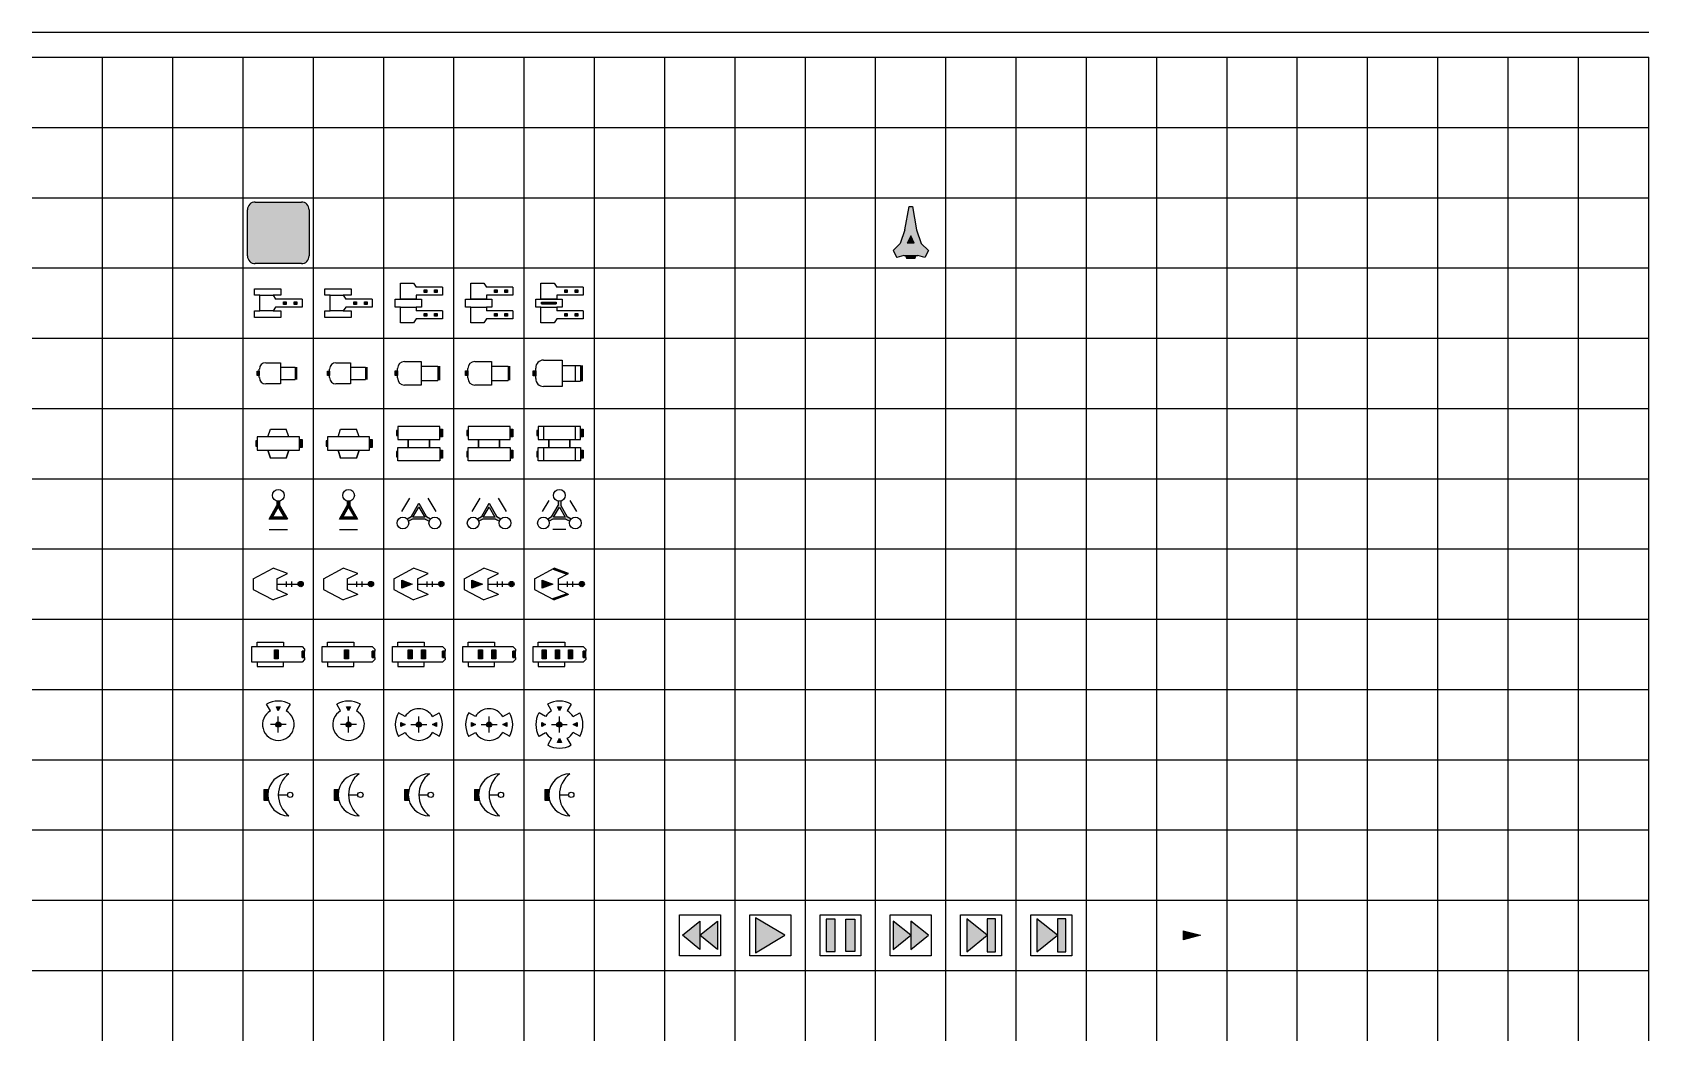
# Model space of a CAD drawing. Header units: inches. Extents: x 0 to 1104, y 0 to 689.
import ezdxf

# ---------------------------------------------------------------- set-up
doc = ezdxf.new("R2010")
doc.units = ezdxf.units.IN
doc.header["$MEASUREMENT"] = 0
for name, color, linetype, true_color in [('BASE', 7, 'Continuous', 0x181818), ('ENGINE', 7, 'Continuous', 0x204080), ('RANK-2', 7, 'Continuous', 0x336633), ('RANK-3', 7, 'Continuous', 0x204080), ('RANK-4', 7, 'Continuous', 0x660066)]:
    doc.layers.add(name, color=color, linetype=linetype, true_color=true_color)
for name, color, linetype in [('CREEP-01', 250, 'Continuous'), ('GRID', 250, 'Continuous'), ('OUTLINE', 8, 'Continuous'), ('PATH', 250, 'Continuous'), ('RANK-1', 7, 'Continuous'), ('TIME', 7, 'Continuous'), ('TOWER', 7, 'Continuous')]:
    doc.layers.add(name, color=color, linetype=linetype)
doc.layers.add('RANK-5', color=7, linetype='Continuous', lineweight=25, true_color=0x801c1c)

msp = doc.modelspace()

# ---------------------------------------------------------------- hatches: boundary and pattern name
at = {"layer": 'BASE'}
h = msp.add_hatch(color=256, dxfattribs=at)
h.dxf.hatch_style = 1
h.paths.add_polyline_path([(189, 567.8, 0.440879), (183.8, 573), (152.2, 573, 0.440879), (147, 567.8), (147, 536.2, 0.440879), (152.2, 531), (183.8, 531, 0.440879), (189, 536.2)])
at = {"layer": 'CREEP-01'}
h = msp.add_hatch(color=256, dxfattribs=at)
h.dxf.hatch_style = 1
h.paths.add_polyline_path([(601.2, 570), (598.8, 570), (596, 554.1), (592.8, 544.8), (588, 540), (590.4, 535.2), (595.2, 536.4), (604.8, 536.4), (609.6, 535.2), (612, 540), (607.2, 544.8), (604, 554.1)])
h.paths.add_polyline_path([(600, 550), (602.4, 545), (597.6, 545)], flags=16)
at = {"layer": 'ENGINE'}
h = msp.add_hatch(color=256, dxfattribs=at)
h.dxf.hatch_style = 1
h.paths.add_polyline_path([(596, 536.4), (597, 534), (603, 534), (604, 536.4)])
at = {"layer": 'PATH', "lineweight": 25}
h = msp.add_hatch(color=256, dxfattribs=at)
h.dxf.hatch_style = 1
h.paths.add_polyline_path([(786, 75), (786, 69), (798, 72)])
at = {"layer": 'RANK-1'}
h = msp.add_hatch(color=256, dxfattribs=at)
h.dxf.hatch_style = 1
h.paths.add_polyline_path([(602.4, 545), (600, 550), (597.6, 545)])
h = msp.add_hatch(color=256, dxfattribs=at)
h.dxf.hatch_style = 1
h.paths.add_polyline_path([(173.4, 504.9), (171.6, 504.9), (171.6, 503.1), (173.4, 503.1)])
h = msp.add_hatch(color=256, dxfattribs=at)
h.dxf.hatch_style = 1
h.paths.add_polyline_path([(178.8, 503.1), (180.6, 503.1), (180.6, 504.9), (178.8, 504.9)])
h = msp.add_hatch(color=256, dxfattribs=at)
h.dxf.hatch_style = 1
h.paths.add_polyline_path([(155, 457.4), (153.6, 457.4), (153.6, 454.6), (155, 454.6)])
h = msp.add_hatch(color=256, dxfattribs=at)
h.dxf.hatch_style = 1
h.paths.add_polyline_path([(179.5, 451.7), (181, 451.7), (181, 460.3), (179.5, 460.3)])
h = msp.add_hatch(color=256, dxfattribs=at)
h.dxf.hatch_style = 1
h.paths.add_polyline_path([(153.6, 409.8), (152.7, 409.8), (152.7, 406.2), (153.6, 406.2)])
h = msp.add_hatch(color=256, dxfattribs=at)
h.dxf.hatch_style = 1
h.paths.add_polyline_path([(182.4, 405.3), (184.2, 405.3), (184.2, 410.7), (182.4, 410.7)])
at = {"layer": 'RANK-1', "lineweight": 25}
h = msp.add_hatch(color=256, dxfattribs=at)
h.dxf.hatch_style = 1
h.paths.add_polyline_path([(161.8, 356.4), (174.2, 356.4), (168.9, 365.6), (168.9, 368.7, -0.113237), (167.1, 368.7), (167.1, 365.6)])
h.paths.add_polyline_path([(168, 364.6), (172, 357.7), (164, 357.7)], flags=16)
at = {"layer": 'RANK-1'}
h = msp.add_hatch(color=256, dxfattribs=at)
h.dxf.hatch_style = 1
h.paths.add_polyline_path([(185.1, 312, 1), (181.5, 312, 1)])
at = {"layer": 'RANK-1', "lineweight": 25}
h = msp.add_hatch(color=256, dxfattribs=at)
h.dxf.hatch_style = 1
h.paths.add_polyline_path([(168, 267.1), (165.3, 267.1), (165.3, 260.9), (168, 260.9)])
h = msp.add_hatch(color=256, dxfattribs=at)
h.dxf.hatch_style = 1
h.paths.add_polyline_path([(186, 266.2), (184.2, 266.2), (184.2, 261.8), (186, 261.8)])
at = {"layer": 'RANK-1'}
h = msp.add_hatch(color=256, dxfattribs=at)
h.dxf.hatch_style = 1
h.paths.add_polyline_path([(168, 225.4), (169.3, 228.2), (166.7, 228.2)])
at = {"layer": 'RANK-1', "lineweight": 25}
h = msp.add_hatch(color=256, dxfattribs=at)
h.dxf.hatch_style = 1
h.paths.add_polyline_path([(169.8, 216, 1), (166.2, 216, 1)])
at = {"layer": 'RANK-2'}
h = msp.add_hatch(color=256, dxfattribs=at)
h.dxf.hatch_style = 1
h.paths.add_polyline_path([(221.4, 504.9), (219.6, 504.9), (219.6, 503.1), (221.4, 503.1)])
h = msp.add_hatch(color=256, dxfattribs=at)
h.dxf.hatch_style = 1
h.paths.add_polyline_path([(226.8, 503.1), (228.6, 503.1), (228.6, 504.9), (226.8, 504.9)])
h = msp.add_hatch(color=256, dxfattribs=at)
h.dxf.hatch_style = 1
h.paths.add_polyline_path([(203, 457.4), (201.6, 457.4), (201.6, 454.6), (203, 454.6)])
h = msp.add_hatch(color=256, dxfattribs=at)
h.dxf.hatch_style = 1
h.paths.add_polyline_path([(227.5, 451.7), (229, 451.7), (229, 460.3), (227.5, 460.3)])
h = msp.add_hatch(color=256, dxfattribs=at)
h.dxf.hatch_style = 1
h.paths.add_polyline_path([(201.6, 409.8), (200.7, 409.8), (200.7, 406.2), (201.6, 406.2)])
h = msp.add_hatch(color=256, dxfattribs=at)
h.dxf.hatch_style = 1
h.paths.add_polyline_path([(230.4, 405.3), (232.2, 405.3), (232.2, 410.7), (230.4, 410.7)])
at = {"layer": 'RANK-2', "lineweight": 25}
h = msp.add_hatch(color=256, dxfattribs=at)
h.dxf.hatch_style = 1
h.paths.add_polyline_path([(216.9, 365.6), (216.9, 368.7, -0.113237), (215.1, 368.7), (215.1, 365.6), (209.8, 356.4), (222.2, 356.4)])
h.paths.add_polyline_path([(216, 364.6), (220, 357.7), (212, 357.7)], flags=16)
at = {"layer": 'RANK-2'}
h = msp.add_hatch(color=256, dxfattribs=at)
h.dxf.hatch_style = 1
h.paths.add_polyline_path([(233.1, 312, 1), (229.5, 312, 1)])
at = {"layer": 'RANK-2', "lineweight": 25}
h = msp.add_hatch(color=256, dxfattribs=at)
h.dxf.hatch_style = 1
h.paths.add_polyline_path([(216, 267.1), (213.3, 267.1), (213.3, 260.9), (216, 260.9)])
h = msp.add_hatch(color=256, dxfattribs=at)
h.dxf.hatch_style = 1
h.paths.add_polyline_path([(234, 266.2), (232.2, 266.2), (232.2, 261.8), (234, 261.8)])
at = {"layer": 'RANK-2'}
h = msp.add_hatch(color=256, dxfattribs=at)
h.dxf.hatch_style = 1
h.paths.add_polyline_path([(216, 225.4), (217.3, 228.2), (214.7, 228.2)])
at = {"layer": 'RANK-2', "lineweight": 25}
h = msp.add_hatch(color=256, dxfattribs=at)
h.dxf.hatch_style = 1
h.paths.add_polyline_path([(217.8, 216, 1), (214.2, 216, 1)])
h = msp.add_hatch(color=256, dxfattribs=at)
h.dxf.hatch_style = 1
h.paths.add_polyline_path([(209.3, 171.6), (206.1, 171.6), (206.1, 164.4), (209.3, 164.4, -0.127017)])
at = {"layer": 'RANK-3'}
h = msp.add_hatch(color=256, dxfattribs=at)
h.dxf.hatch_style = 1
h.paths.add_polyline_path([(269.4, 513), (267.6, 513), (267.6, 511.2), (269.4, 511.2)])
h = msp.add_hatch(color=256, dxfattribs=at)
h.dxf.hatch_style = 1
h.paths.add_polyline_path([(274.8, 511.2), (276.6, 511.2), (276.6, 513), (274.8, 513)])
h = msp.add_hatch(color=256, dxfattribs=at)
h.dxf.hatch_style = 1
h.paths.add_polyline_path([(269.4, 496.8), (267.6, 496.8), (267.6, 495), (269.4, 495)])
h = msp.add_hatch(color=256, dxfattribs=at)
h.dxf.hatch_style = 1
h.paths.add_polyline_path([(274.8, 495), (276.6, 495), (276.6, 496.8), (274.8, 496.8)])
h = msp.add_hatch(color=256, dxfattribs=at)
h.dxf.hatch_style = 1
h.paths.add_polyline_path([(249.4, 457.6), (247.8, 457.6), (247.8, 454.4), (249.4, 454.4)])
h = msp.add_hatch(color=256, dxfattribs=at)
h.dxf.hatch_style = 1
h.paths.add_polyline_path([(277, 451.1), (278.6, 451.1), (278.6, 460.9), (277, 460.9)])
h = msp.add_hatch(color=256, dxfattribs=at)
h.dxf.hatch_style = 1
h.paths.add_polyline_path([(249.6, 417), (248.7, 417), (248.7, 413.4), (249.6, 413.4)])
h = msp.add_hatch(color=256, dxfattribs=at)
h.dxf.hatch_style = 1
h.paths.add_polyline_path([(278.4, 412.5), (280.2, 412.5), (280.2, 417.9), (278.4, 417.9)])
h = msp.add_hatch(color=256, dxfattribs=at)
h.dxf.hatch_style = 1
h.paths.add_polyline_path([(249.6, 402.6), (248.7, 402.6), (248.7, 399), (249.6, 399)])
h = msp.add_hatch(color=256, dxfattribs=at)
h.dxf.hatch_style = 1
h.paths.add_polyline_path([(280.2, 403.5), (278.4, 403.5), (278.4, 398.1), (280.2, 398.1)])
at = {"layer": 'RANK-3', "lineweight": 25}
h = msp.add_hatch(color=256, dxfattribs=at)
h.dxf.hatch_style = 1
h.paths.add_polyline_path([(264, 367.2), (258.7, 358), (256, 356.4, -0.113237), (256.9, 354.9), (259.6, 356.4), (268.4, 356.4), (271.1, 354.9, -0.113237), (272, 356.4), (269.3, 358)])
h.paths.add_polyline_path([(264, 364.6), (268, 357.7), (260, 357.7)], flags=16)
h = msp.add_hatch(color=256, dxfattribs=at)
h.dxf.hatch_style = 1
h.paths.add_polyline_path([(259.5, 312), (252.3, 314.7), (252.3, 309.3)])
at = {"layer": 'RANK-3'}
h = msp.add_hatch(color=256, dxfattribs=at)
h.dxf.hatch_style = 1
h.paths.add_polyline_path([(281.1, 312, 1), (277.5, 312, 1)])
at = {"layer": 'RANK-3', "lineweight": 25}
h = msp.add_hatch(color=256, dxfattribs=at)
h.dxf.hatch_style = 1
h.paths.add_polyline_path([(259.5, 267.1), (256.8, 267.1), (256.8, 260.9), (259.5, 260.9)])
h = msp.add_hatch(color=256, dxfattribs=at)
h.dxf.hatch_style = 1
h.paths.add_polyline_path([(265.8, 260.9), (268.5, 260.9), (268.5, 267.1), (265.8, 267.1)])
h = msp.add_hatch(color=256, dxfattribs=at)
h.dxf.hatch_style = 1
h.paths.add_polyline_path([(282, 266.2), (280.2, 266.2), (280.2, 261.8), (282, 261.8)])
at = {"layer": 'RANK-3'}
h = msp.add_hatch(color=256, dxfattribs=at)
h.dxf.hatch_style = 1
h.paths.add_polyline_path([(254.6, 216), (251.8, 217.3), (251.8, 214.7)])
at = {"layer": 'RANK-3', "lineweight": 25}
h = msp.add_hatch(color=256, dxfattribs=at)
h.dxf.hatch_style = 1
h.paths.add_polyline_path([(265.8, 216, 1), (262.2, 216, 1)])
at = {"layer": 'RANK-3'}
h = msp.add_hatch(color=256, dxfattribs=at)
h.dxf.hatch_style = 1
h.paths.add_polyline_path([(273.4, 216), (276.1, 214.7), (276.1, 217.3)])
at = {"layer": 'RANK-3', "lineweight": 25}
h = msp.add_hatch(color=256, dxfattribs=at)
h.dxf.hatch_style = 1
h.paths.add_polyline_path([(257.3, 171.6), (254.1, 171.6), (254.1, 164.4), (257.3, 164.4, -0.127017)])
at = {"layer": 'RANK-4'}
h = msp.add_hatch(color=256, dxfattribs=at)
h.dxf.hatch_style = 1
h.paths.add_polyline_path([(317.4, 513), (315.6, 513), (315.6, 511.2), (317.4, 511.2)])
h = msp.add_hatch(color=256, dxfattribs=at)
h.dxf.hatch_style = 1
h.paths.add_polyline_path([(322.8, 511.2), (324.6, 511.2), (324.6, 513), (322.8, 513)])
h = msp.add_hatch(color=256, dxfattribs=at)
h.dxf.hatch_style = 1
h.paths.add_polyline_path([(317.4, 496.8), (315.6, 496.8), (315.6, 495), (317.4, 495)])
h = msp.add_hatch(color=256, dxfattribs=at)
h.dxf.hatch_style = 1
h.paths.add_polyline_path([(322.8, 495), (324.6, 495), (324.6, 496.8), (322.8, 496.8)])
h = msp.add_hatch(color=256, dxfattribs=at)
h.dxf.hatch_style = 1
h.paths.add_polyline_path([(297.4, 457.6), (295.8, 457.6), (295.8, 454.4), (297.4, 454.4)])
h = msp.add_hatch(color=256, dxfattribs=at)
h.dxf.hatch_style = 1
h.paths.add_polyline_path([(325, 451.1), (326.6, 451.1), (326.6, 460.9), (325, 460.9)])
h = msp.add_hatch(color=256, dxfattribs=at)
h.dxf.hatch_style = 1
h.paths.add_polyline_path([(297.6, 417), (296.7, 417), (296.7, 413.4), (297.6, 413.4)])
h = msp.add_hatch(color=256, dxfattribs=at)
h.dxf.hatch_style = 1
h.paths.add_polyline_path([(326.4, 412.5), (328.2, 412.5), (328.2, 417.9), (326.4, 417.9)])
h = msp.add_hatch(color=256, dxfattribs=at)
h.dxf.hatch_style = 1
h.paths.add_polyline_path([(297.6, 402.6), (296.7, 402.6), (296.7, 399), (297.6, 399)])
h = msp.add_hatch(color=256, dxfattribs=at)
h.dxf.hatch_style = 1
h.paths.add_polyline_path([(328.2, 403.5), (326.4, 403.5), (326.4, 398.1), (328.2, 398.1)])
at = {"layer": 'RANK-4', "lineweight": 25}
h = msp.add_hatch(color=256, dxfattribs=at)
h.dxf.hatch_style = 1
h.paths.add_polyline_path([(306.7, 358), (304, 356.4, -0.113237), (304.9, 354.9), (307.6, 356.4), (316.4, 356.4), (319.1, 354.9, -0.113237), (320, 356.4), (317.3, 358), (312, 367.2)])
h.paths.add_polyline_path([(312, 364.6), (316, 357.7), (308, 357.7)], flags=16)
h = msp.add_hatch(color=256, dxfattribs=at)
h.dxf.hatch_style = 1
h.paths.add_polyline_path([(300.3, 309.3), (307.5, 312), (300.3, 314.7)])
at = {"layer": 'RANK-4'}
h = msp.add_hatch(color=256, dxfattribs=at)
h.dxf.hatch_style = 1
h.paths.add_polyline_path([(329.1, 312, 1), (325.5, 312, 1)])
at = {"layer": 'RANK-4', "lineweight": 25}
h = msp.add_hatch(color=256, dxfattribs=at)
h.dxf.hatch_style = 1
h.paths.add_polyline_path([(307.5, 267.1), (304.8, 267.1), (304.8, 260.9), (307.5, 260.9)])
h = msp.add_hatch(color=256, dxfattribs=at)
h.dxf.hatch_style = 1
h.paths.add_polyline_path([(313.8, 260.9), (316.5, 260.9), (316.5, 267.1), (313.8, 267.1)])
h = msp.add_hatch(color=256, dxfattribs=at)
h.dxf.hatch_style = 1
h.paths.add_polyline_path([(330, 266.2), (328.2, 266.2), (328.2, 261.8), (330, 261.8)])
at = {"layer": 'RANK-4'}
h = msp.add_hatch(color=256, dxfattribs=at)
h.dxf.hatch_style = 1
h.paths.add_polyline_path([(302.6, 216), (299.9, 217.3), (299.9, 214.7)])
at = {"layer": 'RANK-4', "lineweight": 25}
h = msp.add_hatch(color=256, dxfattribs=at)
h.dxf.hatch_style = 1
h.paths.add_polyline_path([(313.8, 216, 1), (310.2, 216, 1)])
at = {"layer": 'RANK-4'}
h = msp.add_hatch(color=256, dxfattribs=at)
h.dxf.hatch_style = 1
h.paths.add_polyline_path([(321.4, 216), (324.1, 214.7), (324.1, 217.3)])
at = {"layer": 'RANK-4', "lineweight": 25}
h = msp.add_hatch(color=256, dxfattribs=at)
h.dxf.hatch_style = 1
h.paths.add_polyline_path([(305.3, 171.6), (302.1, 171.6), (302.1, 164.4), (305.3, 164.4, -0.127017)])
at = {"layer": 'RANK-5'}
h = msp.add_hatch(color=256, dxfattribs=at)
h.dxf.hatch_style = 1
h.paths.add_polyline_path([(365.4, 513), (363.6, 513), (363.6, 511.2), (365.4, 511.2)])
h = msp.add_hatch(color=256, dxfattribs=at)
h.dxf.hatch_style = 1
h.paths.add_polyline_path([(370.8, 511.2), (372.6, 511.2), (372.6, 513), (370.8, 513)])
at = {"layer": 'RANK-5', "lineweight": 25}
h = msp.add_hatch(color=256, dxfattribs=at)
h.dxf.hatch_style = 1
h.paths.add_polyline_path([(347.8, 504.6), (347.8, 503.4), (357.8, 503.4), (357.8, 504.6)])
at = {"layer": 'RANK-5'}
h = msp.add_hatch(color=256, dxfattribs=at)
h.dxf.hatch_style = 1
h.paths.add_polyline_path([(365.4, 496.8), (363.6, 496.8), (363.6, 495), (365.4, 495)])
h = msp.add_hatch(color=256, dxfattribs=at)
h.dxf.hatch_style = 1
h.paths.add_polyline_path([(370.8, 495), (372.6, 495), (372.6, 496.8), (370.8, 496.8)])
h = msp.add_hatch(color=256, dxfattribs=at)
h.dxf.hatch_style = 1
h.paths.add_polyline_path([(343.8, 457.8), (342, 457.8), (342, 454.2), (343.8, 454.2)])
h = msp.add_hatch(color=256, dxfattribs=at)
h.dxf.hatch_style = 1
h.paths.add_polyline_path([(374.4, 450.6), (376.2, 450.6), (376.2, 461.4), (374.4, 461.4)])
h = msp.add_hatch(color=256, dxfattribs=at)
h.dxf.hatch_style = 1
h.paths.add_polyline_path([(345.6, 417), (344.7, 417), (344.7, 413.4), (345.6, 413.4)])
h = msp.add_hatch(color=256, dxfattribs=at)
h.dxf.hatch_style = 1
h.paths.add_polyline_path([(374.4, 412.5), (376.2, 412.5), (376.2, 417.9), (374.4, 417.9)])
h = msp.add_hatch(color=256, dxfattribs=at)
h.dxf.hatch_style = 1
h.paths.add_polyline_path([(345.6, 402.6), (344.7, 402.6), (344.7, 399), (345.6, 399)])
h = msp.add_hatch(color=256, dxfattribs=at)
h.dxf.hatch_style = 1
h.paths.add_polyline_path([(376.2, 403.5), (374.4, 403.5), (374.4, 398.1), (376.2, 398.1)])
at = {"layer": 'RANK-5', "lineweight": 25}
h = msp.add_hatch(color=256, dxfattribs=at)
h.dxf.hatch_style = 1
h.paths.add_polyline_path([(360.9, 365.6), (360.9, 368.7, -0.113237), (359.1, 368.7), (359.1, 365.6), (354.7, 358), (352, 356.4, -0.113237), (352.9, 354.9), (355.6, 356.4), (364.4, 356.4), (367.1, 354.9, -0.113237), (368, 356.4), (365.3, 358)])
h.paths.add_polyline_path([(360, 364.6), (364, 357.7), (356, 357.7)], flags=16)
h = msp.add_hatch(color=256, dxfattribs=at)
h.dxf.hatch_style = 1
h.paths.add_polyline_path([(356.4, 322.8), (355.3, 322.2), (365.2, 318.6), (366.3, 319.2)])
h = msp.add_hatch(color=256, dxfattribs=at)
h.dxf.hatch_style = 1
h.paths.add_polyline_path([(355.5, 312), (348.3, 314.7), (348.3, 309.3)])
at = {"layer": 'RANK-5'}
h = msp.add_hatch(color=256, dxfattribs=at)
h.dxf.hatch_style = 1
h.paths.add_polyline_path([(377.1, 312, 1), (373.5, 312, 1)])
at = {"layer": 'RANK-5', "lineweight": 25}
h = msp.add_hatch(color=256, dxfattribs=at)
h.dxf.hatch_style = 1
h.paths.add_polyline_path([(366.3, 304.8), (365.2, 305.4), (355.3, 301.8), (356.4, 301.2)])
h = msp.add_hatch(color=256, dxfattribs=at)
h.dxf.hatch_style = 1
h.paths.add_polyline_path([(351, 267.1), (348.3, 267.1), (348.3, 260.9), (351, 260.9)])
h = msp.add_hatch(color=256, dxfattribs=at)
h.dxf.hatch_style = 1
h.paths.add_polyline_path([(360, 267.1), (357.3, 267.1), (357.3, 260.9), (360, 260.9)])
h = msp.add_hatch(color=256, dxfattribs=at)
h.dxf.hatch_style = 1
h.paths.add_polyline_path([(366.3, 260.9), (369, 260.9), (369, 267.1), (366.3, 267.1)])
h = msp.add_hatch(color=256, dxfattribs=at)
h.dxf.hatch_style = 1
h.paths.add_polyline_path([(378, 266.2), (376.2, 266.2), (376.2, 261.8), (378, 261.8)])
at = {"layer": 'RANK-5'}
h = msp.add_hatch(color=256, dxfattribs=at)
h.dxf.hatch_style = 1
h.paths.add_polyline_path([(360, 225.4), (361.4, 228.2), (358.6, 228.2)])
h = msp.add_hatch(color=256, dxfattribs=at)
h.dxf.hatch_style = 1
h.paths.add_polyline_path([(350.6, 216), (347.9, 217.3), (347.9, 214.7)])
at = {"layer": 'RANK-5', "lineweight": 25}
h = msp.add_hatch(color=256, dxfattribs=at)
h.dxf.hatch_style = 1
h.paths.add_polyline_path([(361.8, 216, 1), (358.2, 216, 1)])
at = {"layer": 'RANK-5'}
h = msp.add_hatch(color=256, dxfattribs=at)
h.dxf.hatch_style = 1
h.paths.add_polyline_path([(369.4, 216), (372.1, 214.7), (372.1, 217.3)])
h = msp.add_hatch(color=256, dxfattribs=at)
h.dxf.hatch_style = 1
h.paths.add_polyline_path([(360, 206.6), (358.6, 203.8), (361.4, 203.8)])
at = {"layer": 'RANK-5', "lineweight": 25}
h = msp.add_hatch(color=256, dxfattribs=at)
h.dxf.hatch_style = 1
h.paths.add_polyline_path([(353.3, 171.6), (350.1, 171.6), (350.1, 164.4), (353.3, 164.4, -0.127017)])
at = {"layer": 'TIME'}
h = msp.add_hatch(color=256, dxfattribs=at)
h.dxf.hatch_style = 1
h.paths.add_polyline_path([(456, 81.6), (444, 72), (456, 62.4)])
h = msp.add_hatch(color=256, dxfattribs=at)
h.dxf.hatch_style = 1
h.paths.add_polyline_path([(468, 81.6), (456, 72), (468, 62.4)])
h = msp.add_hatch(color=256, dxfattribs=at)
h.dxf.hatch_style = 1
h.paths.add_polyline_path([(494, 84), (494, 60), (514, 72)])
h = msp.add_hatch(color=256, dxfattribs=at)
h.dxf.hatch_style = 1
h.paths.add_polyline_path([(548.3, 83), (542.1, 83), (542.1, 61), (548.3, 61)])
h = msp.add_hatch(color=256, dxfattribs=at)
h.dxf.hatch_style = 1
h.paths.add_polyline_path([(561.9, 83), (555.7, 83), (555.7, 61), (561.9, 61)])
h = msp.add_hatch(color=256, dxfattribs=at)
h.dxf.hatch_style = 1
h.paths.add_polyline_path([(588, 62.4), (600, 72), (588, 81.6)])
h = msp.add_hatch(color=256, dxfattribs=at)
h.dxf.hatch_style = 1
h.paths.add_polyline_path([(612, 72), (600, 81.6), (600, 62.4)])
h = msp.add_hatch(color=256, dxfattribs=at)
h.dxf.hatch_style = 1
h.paths.add_polyline_path([(638.2, 83.2), (638.2, 60.8), (652.2, 72)])
h = msp.add_hatch(color=256, dxfattribs=at)
h.dxf.hatch_style = 1
h.paths.add_polyline_path([(657.8, 83.2), (652.2, 83.2), (652.2, 60.8), (657.8, 60.8)])
at = {"layer": 'TOWER', "lineweight": 25}
h = msp.add_hatch(color=256, dxfattribs=at)
h.dxf.hatch_style = 1
h.paths.add_polyline_path([(161.3, 171.6), (158.1, 171.6), (158.1, 164.4), (161.3, 164.4, -0.127017)])
at = {"layer": 'TOWER'}
h = msp.add_hatch(color=256, dxfattribs=at)
h.dxf.hatch_style = 1
h.paths.add_polyline_path([(686.2, 83.2), (686.2, 60.8), (700.2, 72)])
h = msp.add_hatch(color=256, dxfattribs=at)
h.dxf.hatch_style = 1
h.paths.add_polyline_path([(705.8, 83.2), (700.2, 83.2), (700.2, 60.8), (705.8, 60.8)])

# ---------------------------------------------------------------- linework, layer by layer
at = {"layer": 'BASE'}
for points in [[(147, 536.2), (147, 567.8)], [(152.2, 573), (183.8, 573)], [(189, 567.8), (189, 536.2)], [(183.8, 531), (152.2, 531)]]:
    msp.add_lwpolyline(points, dxfattribs=at)
for centre, start, end in [((152, 568), 87.4166, 182.5834), ((184, 568), 357.4166, 92.5834), ((152, 536), 177.4166, 272.5834), ((184, 536), 267.4166, 2.5834)]:
    msp.add_arc(centre, 5, start, end, dxfattribs=at)
at = {"layer": 'GRID'}
for points in [[(0, 689), (1104, 689)], [(0, 672), (1104, 672)], [(48, 0), (48, 672)], [(96, 0), (96, 672)], [(144, 0), (144, 672)], [(192, 0), (192, 672)], [(240, 0), (240, 672)], [(288, 0), (288, 672)], [(336, 0), (336, 672)], [(384, 0), (384, 672)], [(432, 0), (432, 672)], [(480, 0), (480, 672)], [(528, 0), (528, 672)], [(576, 0), (576, 672)], [(624, 0), (624, 672)], [(672, 0), (672, 672)], [(720, 0), (720, 672)], [(768, 0), (768, 672)], [(816, 0), (816, 672)], [(864, 0), (864, 672)], [(912, 0), (912, 672)], [(960, 0), (960, 672)], [(1008, 0), (1008, 672)], [(1056, 0), (1056, 672)], [(1104, 0), (1104, 672)], [(0, 624), (1104, 624)], [(0, 576), (1104, 576)], [(0, 528), (1104, 528)], [(0, 480), (1104, 480)], [(0, 432), (1104, 432)], [(0, 384), (1104, 384)], [(0, 336), (1104, 336)], [(0, 288), (1104, 288)], [(0, 240), (1104, 240)], [(0, 192), (1104, 192)], [(0, 144), (1104, 144)], [(0, 96), (1104, 96)], [(0, 48), (1104, 48)]]:
    msp.add_lwpolyline(points, dxfattribs=at)
for points in [[(442, 86), (470, 86), (470, 58), (442, 58)], [(490, 86), (518, 86), (518, 58), (490, 58)], [(538, 86), (566, 86), (566, 58), (538, 58)], [(586, 86), (614, 86), (614, 58), (586, 58)], [(634, 86), (662, 86), (662, 58), (634, 58)], [(682, 86), (710, 86), (710, 58), (682, 58)]]:
    msp.add_lwpolyline(points, close=True, dxfattribs=at)
at = {"layer": 'OUTLINE'}
for points in [[(596, 554.1), (598.8, 570)], [(598.8, 570), (601.2, 570), (604, 554.1)], [(596, 554.1), (592.8, 544.8), (588, 540), (590.4, 535.2)], [(604, 554.1), (607.2, 544.8), (612, 540), (609.6, 535.2)], [(595.2, 536.4), (590.4, 535.2)], [(595.2, 536.4), (604.8, 536.4)], [(609.6, 535.2), (604.8, 536.4)], [(155, 453.1), (155, 458.9)], [(159.4, 463.2), (169.4, 463.2)], [(169.4, 463.2), (169.4, 448.8)], [(169.4, 460.3), (179.5, 460.3)], [(169.4, 448.8), (159.4, 448.8)], [(169.4, 451.7), (179.5, 451.7)], [(153.6, 409.8), (152.7, 409.8), (152.7, 406.2), (153.6, 406.2)], [(182.4, 412.5), (153.6, 412.5)], [(153.6, 412.5), (153.6, 403.5), (182.4, 403.5), (182.4, 412.5)], [(150.9, 315.6), (164.4, 322.8)], [(174.3, 319.2), (164.4, 322.8)], [(150.9, 315.6), (150.9, 308.4)], [(167.1, 315.6), (174.3, 319.2)], [(167.1, 315.6), (167.1, 308.4)], [(174.3, 319.2), (174.3, 319.2)], [(150.9, 308.4), (164.4, 301.2)], [(174.3, 304.8), (164.4, 301.2)], [(174.3, 304.8), (167.1, 308.4)], [(150, 269.4), (184.2, 269.4)], [(150, 258.6), (150, 269.4)], [(153.6, 269.4), (153.6, 272.4), (171.6, 272.4), (171.6, 269.4)], [(184.2, 269.4), (186, 267.6)], [(186, 267.6), (186, 266.2)], [(184.2, 258.6), (150, 258.6)], [(153.6, 258.6), (153.6, 255.6), (171.6, 255.6), (171.6, 258.6)], [(186, 260.4), (184.2, 258.6)], [(186, 261.8), (186, 260.4)], [(158.1, 171.6), (161.3, 171.6)], [(158.1, 171.6), (158.1, 164.4)], [(168, 168), (174.3, 168)], [(158.1, 164.4), (161.3, 164.4)]]:
    msp.add_lwpolyline(points, dxfattribs=at)
at = {"layer": 'OUTLINE', "lineweight": 25}
for points in [[(155.4, 509.4), (151.8, 509.4), (151.8, 513.8), (169.8, 513.8), (169.8, 509.4), (164.4, 509.4)], [(155.4, 509.4), (164.4, 509.4), (166.2, 506.7)], [(166.2, 501.3), (164.4, 498.6), (155.4, 498.6), (155.4, 509.4)], [(164.4, 498.6), (169.8, 498.6), (169.8, 494.2), (151.8, 494.2), (151.8, 498.6), (155.4, 498.6)], [(184.2, 506.7), (166.2, 506.7)], [(184.2, 501.3), (166.2, 501.3)], [(184.2, 506.7), (184.2, 501.3)], [(160.8, 412.5), (162.6, 417.9)], [(162.6, 417.9), (173.4, 417.9)], [(175.2, 412.5), (173.4, 417.9)], [(162.6, 398.1), (160.8, 403.5)], [(173.4, 398.1), (162.6, 398.1)], [(173.4, 398.1), (175.2, 403.5)], [(162.6, 225.4), (160, 229.9)], [(176, 229.9), (173.4, 225.4)]]:
    msp.add_lwpolyline(points, dxfattribs=at)
at = {"layer": 'OUTLINE'}
for centre, radius in [((168, 372.6), 4.02), ((176.1, 168), 1.8)]:
    msp.add_circle(centre, radius, dxfattribs=at)
for centre, start, end in [((159.4, 458.9), 90, 180), ((159.4, 453.1), 180, 270)]:
    msp.add_arc(centre, 4.32, start, end, dxfattribs=at)
at = {"layer": 'OUTLINE', "lineweight": 25}
for centre, radius, start, end in [((168, 216), 16.1, 60, 120), ((168, 216), 10.8, 120, 60), ((175.2, 168), 14.4, 90, 270), ((186, 168), 18, 126.8699, 233.1301)]:
    msp.add_arc(centre, radius, start, end, dxfattribs=at)
at = {"layer": 'PATH'}
msp.add_lwpolyline([(786, 75), (798, 72), (786, 69)], dxfattribs=at)
at = {"layer": 'PATH', "lineweight": 25}
msp.add_lwpolyline([(786, 75), (786, 69)], dxfattribs=at)
at = {"layer": 'RANK-1'}
for points in [[(602.4, 545), (600, 550), (597.6, 545)], [(602.4, 545), (597.6, 545)], [(179.5, 460.3), (179.5, 451.7)], [(182.4, 410.7), (184.2, 410.7)], [(184.2, 410.7), (184.2, 405.3)], [(184.2, 405.3), (182.4, 405.3)], [(168.9, 365.6), (174.2, 356.4), (161.8, 356.4), (167.1, 365.6)], [(167.1, 368.7), (167.1, 365.6)], [(168.9, 368.7), (168.9, 365.6)], [(167.1, 312), (181.5, 312)], [(173.4, 313.8), (173.4, 310.2)], [(177, 313.8), (177, 310.2)], [(186, 261.8), (184.2, 261.8), (184.2, 266.2), (186, 266.2)], [(166.7, 228.2), (169.3, 228.2), (168, 225.4), (166.7, 228.2)]]:
    msp.add_lwpolyline(points, dxfattribs=at)
for points in [[(171.6, 504.9), (173.4, 504.9), (173.4, 503.1), (171.6, 503.1)], [(178.8, 504.9), (180.6, 504.9), (180.6, 503.1), (178.8, 503.1)], [(153.6, 457.4), (155, 457.4), (155, 454.6), (153.6, 454.6)], [(165.3, 267.1), (168, 267.1), (168, 260.9), (165.3, 260.9)], [(186, 266.2), (184.2, 266.2), (184.2, 261.8), (186, 261.8)]]:
    msp.add_lwpolyline(points, close=True, dxfattribs=at)
at = {"layer": 'RANK-1', "lineweight": 25}
for points in [[(161.8, 349.2), (174.2, 349.2)], [(168, 217.8), (168, 221.4)], [(166.2, 216), (162.6, 216)], [(168, 210.6), (168, 214.2)], [(173.4, 216), (169.8, 216)]]:
    msp.add_lwpolyline(points, dxfattribs=at)
at = {"layer": 'RANK-1'}
msp.add_circle((183.3, 312), 1.8, dxfattribs=at)
at = {"layer": 'RANK-1', "lineweight": 25}
msp.add_circle((168, 216), 1.8, dxfattribs=at)
at = {"layer": 'RANK-2', "lineweight": 25}
for points in [[(203.4, 509.4), (199.8, 509.4), (199.8, 513.8), (217.8, 513.8), (217.8, 509.4), (212.4, 509.4)], [(203.4, 509.4), (212.4, 509.4), (214.2, 506.7)], [(214.2, 501.3), (212.4, 498.6), (203.4, 498.6), (203.4, 509.4)], [(212.4, 498.6), (217.8, 498.6), (217.8, 494.2), (199.8, 494.2), (199.8, 498.6), (203.4, 498.6)], [(232.2, 506.7), (214.2, 506.7)], [(232.2, 501.3), (214.2, 501.3)], [(232.2, 506.7), (232.2, 501.3)], [(208.8, 412.5), (210.6, 417.9)], [(210.6, 417.9), (221.4, 417.9)], [(223.2, 412.5), (221.4, 417.9)], [(210.6, 398.1), (208.8, 403.5)], [(221.4, 398.1), (210.6, 398.1)], [(221.4, 398.1), (223.2, 403.5)], [(209.8, 349.2), (222.2, 349.2)], [(210.6, 225.4), (208, 229.9)], [(216, 217.8), (216, 221.4)], [(224, 229.9), (221.4, 225.4)], [(214.2, 216), (210.6, 216)], [(216, 210.6), (216, 214.2)], [(221.4, 216), (217.8, 216)]]:
    msp.add_lwpolyline(points, dxfattribs=at)
at = {"layer": 'RANK-2'}
for points in [[(219.6, 504.9), (221.4, 504.9), (221.4, 503.1), (219.6, 503.1)], [(226.8, 504.9), (228.6, 504.9), (228.6, 503.1), (226.8, 503.1)], [(201.6, 457.4), (203, 457.4), (203, 454.6), (201.6, 454.6)], [(212, 357.7), (216, 364.6), (220, 357.7)], [(213.3, 267.1), (216, 267.1), (216, 260.9), (213.3, 260.9)], [(234, 266.2), (232.2, 266.2), (232.2, 261.8), (234, 261.8)]]:
    msp.add_lwpolyline(points, close=True, dxfattribs=at)
for points in [[(203, 453.1), (203, 458.9)], [(207.4, 463.2), (217.4, 463.2)], [(217.4, 463.2), (217.4, 448.8)], [(217.4, 460.3), (227.5, 460.3)], [(227.5, 460.3), (227.5, 451.7)], [(217.4, 448.8), (207.4, 448.8)], [(217.4, 451.7), (227.5, 451.7)], [(201.6, 409.8), (200.7, 409.8), (200.7, 406.2), (201.6, 406.2)], [(230.4, 412.5), (201.6, 412.5)], [(201.6, 412.5), (201.6, 403.5), (230.4, 403.5), (230.4, 412.5)], [(230.4, 410.7), (232.2, 410.7)], [(232.2, 410.7), (232.2, 405.3)], [(208.8, 403.5), (210.6, 398.1)], [(223.2, 403.5), (221.4, 398.1)], [(232.2, 405.3), (230.4, 405.3)], [(216.9, 365.6), (222.2, 356.4), (209.8, 356.4), (215.1, 365.6)], [(215.1, 368.7), (215.1, 365.6)], [(216.9, 368.7), (216.9, 365.6)], [(198.9, 315.6), (212.4, 322.8)], [(222.3, 319.2), (212.4, 322.8)], [(198.9, 315.6), (198.9, 308.4)], [(215.1, 315.6), (222.3, 319.2)], [(215.1, 315.6), (215.1, 308.4)], [(215.1, 312), (229.5, 312)], [(221.4, 313.8), (221.4, 310.2)], [(222.3, 319.2), (222.3, 319.2)], [(225, 313.8), (225, 310.2)], [(198.9, 308.4), (212.4, 301.2)], [(222.3, 304.8), (212.4, 301.2)], [(222.3, 304.8), (215.1, 308.4)], [(198, 258.6), (198, 269.4)], [(198, 269.4), (232.2, 269.4)], [(201.6, 269.4), (201.6, 272.4), (219.6, 272.4), (219.6, 269.4)], [(232.2, 269.4), (234, 267.6)], [(234, 261.8), (232.2, 261.8), (232.2, 266.2), (234, 266.2)], [(234, 267.6), (234, 266.2)], [(232.2, 258.6), (198, 258.6)], [(201.6, 258.6), (201.6, 255.6), (219.6, 255.6), (219.6, 258.6)], [(234, 260.4), (232.2, 258.6)], [(234, 261.8), (234, 260.4)], [(214.7, 228.2), (217.3, 228.2), (216, 225.4), (214.7, 228.2)], [(206.1, 171.6), (209.3, 171.6)], [(206.1, 171.6), (206.1, 164.4)], [(216, 168), (222.3, 168)], [(206.1, 164.4), (209.3, 164.4)]]:
    msp.add_lwpolyline(points, dxfattribs=at)
for centre, radius in [((216, 372.6), 4.02), ((231.3, 312), 1.8), ((224.1, 168), 1.8)]:
    msp.add_circle(centre, radius, dxfattribs=at)
at = {"layer": 'RANK-2', "lineweight": 25}
msp.add_circle((216, 216), 1.8, dxfattribs=at)
at = {"layer": 'RANK-2'}
for centre, start, end in [((207.4, 458.9), 90, 180), ((207.4, 453.1), 180, 270)]:
    msp.add_arc(centre, 4.32, start, end, dxfattribs=at)
at = {"layer": 'RANK-2', "lineweight": 25}
for centre, radius, start, end in [((216, 216), 16.1, 60, 120), ((216, 216), 10.8, 120, 60), ((223.2, 168), 14.4, 90, 270), ((234, 168), 18, 126.8699, 233.1301)]:
    msp.add_arc(centre, radius, start, end, dxfattribs=at)
at = {"layer": 'RANK-3', "lineweight": 25}
for points in [[(251.4, 517.5), (260.4, 517.5), (262.2, 514.8)], [(262.2, 509.4), (262.2, 506.7), (251.4, 506.7), (251.4, 517.5)], [(280.2, 514.8), (262.2, 514.8)], [(280.2, 509.4), (262.2, 509.4)], [(280.2, 514.8), (280.2, 509.4)], [(251.4, 501.3), (247.8, 501.3), (247.8, 506.7), (265.8, 506.7), (265.8, 501.3), (262.2, 501.3)], [(251.4, 501.3), (262.2, 501.3), (262.2, 498.6)], [(262.2, 493.2), (260.4, 490.5), (251.4, 490.5), (251.4, 501.3)], [(280.2, 498.6), (262.2, 498.6)], [(280.2, 498.6), (280.2, 493.2)], [(280.2, 493.2), (262.2, 493.2)], [(256.8, 405.3), (256.8, 410.7)], [(271.2, 405.3), (271.2, 410.7)], [(252.4, 361.6), (257.8, 370.8)], [(270.2, 370.8), (275.6, 361.6)], [(254.6, 221.4), (250.1, 224)], [(264, 217.8), (264, 221.4)], [(273.4, 221.4), (277.9, 224)], [(250.1, 208), (254.6, 210.6)], [(258.6, 216), (262.2, 216)], [(264, 210.6), (264, 214.2)], [(265.8, 216), (269.4, 216)], [(277.9, 208), (273.4, 210.6)]]:
    msp.add_lwpolyline(points, dxfattribs=at)
at = {"layer": 'RANK-3'}
for points in [[(267.6, 513), (269.4, 513), (269.4, 511.2), (267.6, 511.2)], [(274.8, 513), (276.6, 513), (276.6, 511.2), (274.8, 511.2)], [(267.6, 496.8), (269.4, 496.8), (269.4, 495), (267.6, 495)], [(274.8, 496.8), (276.6, 496.8), (276.6, 495), (274.8, 495)], [(247.8, 457.6), (249.4, 457.6), (249.4, 454.4), (247.8, 454.4)], [(260, 357.7), (264, 364.6), (268, 357.7)], [(256.8, 267.1), (259.5, 267.1), (259.5, 260.9), (256.8, 260.9)], [(265.8, 267.1), (268.5, 267.1), (268.5, 260.9), (265.8, 260.9)], [(282, 266.2), (280.2, 266.2), (280.2, 261.8), (282, 261.8)]]:
    msp.add_lwpolyline(points, close=True, dxfattribs=at)
for points in [[(254.3, 464.1), (265.6, 464.1)], [(265.6, 464.1), (265.6, 447.9)], [(249.4, 452.8), (249.4, 459.2)], [(265.6, 460.9), (277, 460.9)], [(277, 460.9), (277, 451.1)], [(265.6, 447.9), (254.3, 447.9)], [(265.6, 451.1), (277, 451.1)], [(278.4, 419.7), (249.6, 419.7)], [(249.6, 419.7), (249.6, 410.7), (278.4, 410.7), (278.4, 419.7)], [(249.6, 417), (248.7, 417), (248.7, 413.4), (249.6, 413.4)], [(256.8, 410.7), (256.8, 405.3)], [(271.2, 410.7), (271.2, 405.3)], [(278.4, 417.9), (280.2, 417.9)], [(280.2, 412.5), (278.4, 412.5)], [(280.2, 417.9), (280.2, 412.5)], [(249.6, 402.6), (248.7, 402.6), (248.7, 399), (249.6, 399)], [(249.6, 396.3), (249.6, 405.3), (278.4, 405.3), (278.4, 396.3)], [(278.4, 403.5), (280.2, 403.5)], [(280.2, 398.1), (278.4, 398.1)], [(280.2, 403.5), (280.2, 398.1)], [(278.4, 396.3), (249.6, 396.3)], [(258.7, 358), (264, 367.2), (269.3, 358)], [(264.9, 365.6), (269.3, 358)], [(258.7, 358), (256, 356.4)], [(258.7, 358), (256, 356.4)], [(259.6, 356.4), (256.9, 354.9)], [(259.6, 356.4), (256.9, 354.9)], [(268.4, 356.4), (259.6, 356.4)], [(268.4, 356.4), (259.6, 356.4)], [(268.4, 356.4), (271.1, 354.9)], [(268.4, 356.4), (271.1, 354.9)], [(272, 356.4), (269.3, 358)], [(272, 356.4), (269.3, 358)], [(246.9, 315.6), (260.4, 322.8)], [(270.3, 319.2), (260.4, 322.8)], [(246.9, 315.6), (246.9, 308.4)], [(259.5, 312), (252.3, 309.3), (252.3, 314.7), (259.5, 312)], [(263.1, 315.6), (270.3, 319.2)], [(263.1, 315.6), (263.1, 308.4)], [(263.1, 312), (277.5, 312)], [(269.4, 313.8), (269.4, 310.2)], [(270.3, 319.2), (270.3, 319.2)], [(273, 313.8), (273, 310.2)], [(246.9, 308.4), (260.4, 301.2)], [(270.3, 304.8), (260.4, 301.2)], [(270.3, 304.8), (263.1, 308.4)], [(246, 258.6), (246, 269.4)], [(246, 269.4), (280.2, 269.4)], [(249.6, 269.4), (249.6, 272.4), (267.6, 272.4), (267.6, 269.4)], [(280.2, 269.4), (282, 267.6)], [(282, 261.8), (280.2, 261.8), (280.2, 266.2), (282, 266.2)], [(282, 267.6), (282, 266.2)], [(280.2, 258.6), (246, 258.6)], [(249.6, 258.6), (249.6, 255.6), (267.6, 255.6), (267.6, 258.6)], [(282, 260.4), (280.2, 258.6)], [(282, 261.8), (282, 260.4)], [(251.8, 214.7), (251.8, 217.3), (254.6, 216), (251.8, 214.7)], [(276.1, 217.3), (276.1, 214.7), (273.4, 216), (276.1, 217.3)], [(254.1, 171.6), (257.3, 171.6)], [(254.1, 171.6), (254.1, 164.4)], [(264, 168), (270.3, 168)], [(254.1, 164.4), (257.3, 164.4)]]:
    msp.add_lwpolyline(points, dxfattribs=at)
for centre, radius in [((253.1, 353.7), 4.02), ((253.1, 353.7), 4.02), ((274.9, 353.7), 4.02), ((274.9, 353.7), 4.02), ((279.3, 312), 1.8), ((272.1, 168), 1.8)]:
    msp.add_circle(centre, radius, dxfattribs=at)
at = {"layer": 'RANK-3', "lineweight": 25}
msp.add_circle((264, 216), 1.8, dxfattribs=at)
at = {"layer": 'RANK-3'}
for centre, start, end in [((254.3, 459.2), 90, 180), ((254.3, 452.8), 180, 270)]:
    msp.add_arc(centre, 4.86, start, end, dxfattribs=at)
at = {"layer": 'RANK-3', "lineweight": 25}
for centre, radius, start, end in [((264, 216), 16.1, 150, 210), ((264, 216), 10.8, 30, 150), ((264, 216), 16.1, 330, 30), ((264, 216), 10.8, 210, 330), ((271.2, 168), 14.4, 90, 270), ((282, 168), 18, 126.8699, 233.1301)]:
    msp.add_arc(centre, radius, start, end, dxfattribs=at)
at = {"layer": 'RANK-4', "lineweight": 25}
for points in [[(299.4, 517.5), (308.4, 517.5), (310.2, 514.8)], [(310.2, 509.4), (310.2, 506.7), (299.4, 506.7), (299.4, 517.5)], [(328.2, 514.8), (310.2, 514.8)], [(328.2, 509.4), (310.2, 509.4)], [(328.2, 514.8), (328.2, 509.4)], [(299.4, 501.3), (295.8, 501.3), (295.8, 506.7), (313.8, 506.7), (313.8, 501.3), (310.2, 501.3)], [(299.4, 501.3), (310.2, 501.3), (310.2, 498.6)], [(310.2, 493.2), (308.4, 490.5), (299.4, 490.5), (299.4, 501.3)], [(328.2, 498.6), (310.2, 498.6)], [(328.2, 498.6), (328.2, 493.2)], [(328.2, 493.2), (310.2, 493.2)], [(304.8, 405.3), (304.8, 410.7)], [(319.2, 405.3), (319.2, 410.7)], [(300.4, 361.6), (305.8, 370.8)], [(318.2, 370.8), (323.6, 361.6)], [(302.6, 221.4), (298.1, 224)], [(312, 217.8), (312, 221.4)], [(321.4, 221.4), (325.9, 224)], [(298.1, 208), (302.6, 210.6)], [(306.6, 216), (310.2, 216)], [(312, 210.6), (312, 214.2)], [(313.8, 216), (317.4, 216)], [(325.9, 208), (321.4, 210.6)]]:
    msp.add_lwpolyline(points, dxfattribs=at)
at = {"layer": 'RANK-4'}
for points in [[(315.6, 513), (317.4, 513), (317.4, 511.2), (315.6, 511.2)], [(322.8, 513), (324.6, 513), (324.6, 511.2), (322.8, 511.2)], [(315.6, 496.8), (317.4, 496.8), (317.4, 495), (315.6, 495)], [(322.8, 496.8), (324.6, 496.8), (324.6, 495), (322.8, 495)], [(295.8, 457.6), (297.4, 457.6), (297.4, 454.4), (295.8, 454.4)], [(308, 357.7), (312, 364.6), (316, 357.7)], [(304.8, 267.1), (307.5, 267.1), (307.5, 260.9), (304.8, 260.9)], [(313.8, 267.1), (316.5, 267.1), (316.5, 260.9), (313.8, 260.9)], [(330, 266.2), (328.2, 266.2), (328.2, 261.8), (330, 261.8)]]:
    msp.add_lwpolyline(points, close=True, dxfattribs=at)
for points in [[(302.3, 464.1), (313.6, 464.1)], [(313.6, 464.1), (313.6, 447.9)], [(297.4, 452.8), (297.4, 459.2)], [(313.6, 460.9), (325, 460.9)], [(325, 460.9), (325, 451.1)], [(313.6, 447.9), (302.3, 447.9)], [(313.6, 451.1), (325, 451.1)], [(326.4, 419.7), (297.6, 419.7)], [(297.6, 419.7), (297.6, 410.7), (326.4, 410.7), (326.4, 419.7)], [(297.6, 417), (296.7, 417), (296.7, 413.4), (297.6, 413.4)], [(304.8, 410.7), (304.8, 405.3)], [(319.2, 410.7), (319.2, 405.3)], [(326.4, 417.9), (328.2, 417.9)], [(328.2, 412.5), (326.4, 412.5)], [(328.2, 417.9), (328.2, 412.5)], [(297.6, 402.6), (296.7, 402.6), (296.7, 399), (297.6, 399)], [(297.6, 396.3), (297.6, 405.3), (326.4, 405.3), (326.4, 396.3)], [(326.4, 403.5), (328.2, 403.5)], [(328.2, 398.1), (326.4, 398.1)], [(328.2, 403.5), (328.2, 398.1)], [(326.4, 396.3), (297.6, 396.3)], [(306.7, 358), (312, 367.2), (317.3, 358)], [(306.7, 358), (304, 356.4)], [(307.6, 356.4), (304.9, 354.9)], [(316.4, 356.4), (307.6, 356.4)], [(316.4, 356.4), (319.1, 354.9)], [(320, 356.4), (317.3, 358)], [(294.9, 315.6), (308.4, 322.8)], [(318.3, 319.2), (308.4, 322.8)], [(294.9, 315.6), (294.9, 308.4)], [(307.5, 312), (300.3, 309.3), (300.3, 314.7), (307.5, 312)], [(311.1, 315.6), (318.3, 319.2)], [(311.1, 315.6), (311.1, 308.4)], [(311.1, 312), (325.5, 312)], [(317.4, 313.8), (317.4, 310.2)], [(318.3, 319.2), (318.3, 319.2)], [(321, 313.8), (321, 310.2)], [(294.9, 308.4), (308.4, 301.2)], [(318.3, 304.8), (308.4, 301.2)], [(318.3, 304.8), (311.1, 308.4)], [(294, 258.6), (294, 269.4)], [(294, 269.4), (328.2, 269.4)], [(297.6, 269.4), (297.6, 272.4), (315.6, 272.4), (315.6, 269.4)], [(328.2, 269.4), (330, 267.6)], [(330, 261.8), (328.2, 261.8), (328.2, 266.2), (330, 266.2)], [(330, 267.6), (330, 266.2)], [(328.2, 258.6), (294, 258.6)], [(297.6, 258.6), (297.6, 255.6), (315.6, 255.6), (315.6, 258.6)], [(330, 260.4), (328.2, 258.6)], [(330, 261.8), (330, 260.4)], [(299.9, 214.7), (299.9, 217.3), (302.6, 216), (299.9, 214.7)], [(324.1, 217.3), (324.1, 214.7), (321.4, 216), (324.1, 217.3)], [(302.1, 171.6), (305.3, 171.6)], [(302.1, 171.6), (302.1, 164.4)], [(312, 168), (318.3, 168)], [(302.1, 164.4), (305.3, 164.4)]]:
    msp.add_lwpolyline(points, dxfattribs=at)
for centre, radius in [((301.1, 353.7), 4.02), ((322.9, 353.7), 4.02), ((327.3, 312), 1.8), ((320.1, 168), 1.8)]:
    msp.add_circle(centre, radius, dxfattribs=at)
at = {"layer": 'RANK-4', "lineweight": 25}
msp.add_circle((312, 216), 1.8, dxfattribs=at)
at = {"layer": 'RANK-4'}
for centre, start, end in [((302.3, 459.2), 90, 180), ((302.3, 452.8), 180, 270)]:
    msp.add_arc(centre, 4.86, start, end, dxfattribs=at)
at = {"layer": 'RANK-4', "lineweight": 25}
for centre, radius, start, end in [((312, 216), 16.1, 150, 210), ((312, 216), 10.8, 30, 150), ((312, 216), 16.1, 330, 30), ((312, 216), 10.8, 210, 330), ((319.2, 168), 14.4, 90, 270), ((330, 168), 18, 126.8699, 233.1301)]:
    msp.add_arc(centre, radius, start, end, dxfattribs=at)
at = {"layer": 'RANK-5', "lineweight": 25}
for points in [[(347.4, 517.5), (356.4, 517.5), (358.2, 514.8)], [(358.2, 509.4), (358.2, 506.7), (347.4, 506.7), (347.4, 517.5)], [(376.2, 514.8), (358.2, 514.8)], [(376.2, 509.4), (358.2, 509.4)], [(376.2, 514.8), (376.2, 509.4)], [(347.4, 501.3), (343.8, 501.3), (343.8, 506.7), (361.8, 506.7), (361.8, 501.3), (358.2, 501.3)], [(347.4, 501.3), (358.2, 501.3), (358.2, 498.6)], [(358.2, 493.2), (356.4, 490.5), (347.4, 490.5), (347.4, 501.3)], [(347.8, 503.4), (347.8, 504.6), (357.8, 504.6), (357.8, 503.4)], [(347.8, 503.4), (357.8, 503.4)], [(376.2, 498.6), (358.2, 498.6)], [(376.2, 498.6), (376.2, 493.2)], [(376.2, 493.2), (358.2, 493.2)], [(370.8, 461.4), (370.8, 450.6)], [(349.2, 419.7), (349.2, 410.7)], [(370.8, 419.7), (370.8, 410.7)], [(352.8, 405.3), (352.8, 410.7)], [(367.2, 405.3), (367.2, 410.7)], [(349.2, 405.3), (349.2, 396.3)], [(370.8, 405.3), (370.8, 396.3)], [(348.4, 361.6), (352.9, 369.2)], [(367.1, 369.2), (371.6, 361.6)], [(364.4, 349.2), (355.6, 349.2)], [(342.9, 315.6), (342.9, 308.4)], [(350.6, 221.4), (346.1, 224)], [(354.6, 225.4), (352, 229.9)], [(360, 217.8), (360, 221.4)], [(368, 229.9), (365.4, 225.4)], [(369.4, 221.4), (373.9, 224)], [(346.1, 208), (350.6, 210.6)], [(354.6, 216), (358.2, 216)], [(360, 210.6), (360, 214.2)], [(361.8, 216), (365.4, 216)], [(373.9, 208), (369.4, 210.6)], [(354.6, 206.6), (352, 202.1)], [(368, 202.1), (365.4, 206.6)]]:
    msp.add_lwpolyline(points, dxfattribs=at)
at = {"layer": 'RANK-5'}
for points in [[(363.6, 513), (365.4, 513), (365.4, 511.2), (363.6, 511.2)], [(370.8, 513), (372.6, 513), (372.6, 511.2), (370.8, 511.2)], [(363.6, 496.8), (365.4, 496.8), (365.4, 495), (363.6, 495)], [(370.8, 496.8), (372.6, 496.8), (372.6, 495), (370.8, 495)], [(342, 457.8), (343.8, 457.8), (343.8, 454.2), (342, 454.2)], [(356, 357.7), (360, 364.6), (364, 357.7)], [(348.3, 267.1), (351, 267.1), (351, 260.9), (348.3, 260.9)], [(357.3, 267.1), (360, 267.1), (360, 260.9), (357.3, 260.9)], [(366.3, 267.1), (369, 267.1), (369, 260.9), (366.3, 260.9)], [(378, 266.2), (376.2, 266.2), (376.2, 261.8), (378, 261.8)]]:
    msp.add_lwpolyline(points, close=True, dxfattribs=at)
for points in [[(349.2, 465), (361.8, 465)], [(361.8, 465), (361.8, 447)], [(343.8, 452.4), (343.8, 459.6)], [(361.8, 461.4), (374.4, 461.4)], [(374.4, 461.4), (374.4, 450.6)], [(361.8, 447), (349.2, 447)], [(361.8, 450.6), (374.4, 450.6)], [(374.4, 419.7), (345.6, 419.7)], [(345.6, 419.7), (345.6, 410.7), (374.4, 410.7), (374.4, 419.7)], [(345.6, 417), (344.7, 417), (344.7, 413.4), (345.6, 413.4)], [(352.8, 410.7), (352.8, 405.3)], [(367.2, 410.7), (367.2, 405.3)], [(374.4, 417.9), (376.2, 417.9)], [(376.2, 412.5), (374.4, 412.5)], [(376.2, 417.9), (376.2, 412.5)], [(345.6, 402.6), (344.7, 402.6), (344.7, 399), (345.6, 399)], [(345.6, 396.3), (345.6, 405.3), (374.4, 405.3), (374.4, 396.3)], [(374.4, 403.5), (376.2, 403.5)], [(376.2, 398.1), (374.4, 398.1)], [(376.2, 403.5), (376.2, 398.1)], [(374.4, 396.3), (345.6, 396.3)], [(354.7, 358), (359.1, 365.6)], [(359.1, 368.7), (359.1, 365.6)], [(360.9, 368.7), (360.9, 365.6)], [(360.9, 365.6), (365.3, 358)], [(354.7, 358), (352, 356.4)], [(355.6, 356.4), (352.9, 354.9)], [(364.4, 356.4), (355.6, 356.4)], [(364.4, 356.4), (367.1, 354.9)], [(368, 356.4), (365.3, 358)], [(342.9, 315.6), (356.4, 322.8)], [(365.2, 318.6), (355.3, 322.2)], [(366.3, 319.2), (356.4, 322.8)], [(355.5, 312), (348.3, 309.3), (348.3, 314.7), (355.5, 312)], [(359.1, 315.6), (366.3, 319.2)], [(359.1, 315.6), (359.1, 308.4)], [(359.1, 312), (373.5, 312)], [(365.4, 313.8), (365.4, 310.2)], [(366.3, 319.2), (366.3, 319.2)], [(369, 313.8), (369, 310.2)], [(342.9, 308.4), (356.4, 301.2)], [(365.2, 305.4), (355.3, 301.8)], [(366.3, 304.8), (356.4, 301.2)], [(366.3, 304.8), (359.1, 308.4)], [(342, 258.6), (342, 269.4)], [(342, 269.4), (376.2, 269.4)], [(345.6, 269.4), (345.6, 272.4), (363.6, 272.4), (363.6, 269.4)], [(376.2, 269.4), (378, 267.6)], [(378, 261.8), (376.2, 261.8), (376.2, 266.2), (378, 266.2)], [(378, 267.6), (378, 266.2)], [(376.2, 258.6), (342, 258.6)], [(345.6, 258.6), (345.6, 255.6), (363.6, 255.6), (363.6, 258.6)], [(378, 260.4), (376.2, 258.6)], [(378, 261.8), (378, 260.4)], [(358.6, 228.2), (361.4, 228.2), (360, 225.4), (358.6, 228.2)], [(347.9, 214.7), (347.9, 217.3), (350.6, 216), (347.9, 214.7)], [(372.1, 217.3), (372.1, 214.7), (369.4, 216), (372.1, 217.3)], [(361.4, 203.8), (358.6, 203.8), (360, 206.6), (361.4, 203.8)], [(350.1, 171.6), (353.3, 171.6)], [(350.1, 171.6), (350.1, 164.4)], [(360, 168), (366.3, 168)], [(350.1, 164.4), (353.3, 164.4)]]:
    msp.add_lwpolyline(points, dxfattribs=at)
for centre, radius in [((360, 372.6), 4.02), ((349.1, 353.7), 4.02), ((370.9, 353.7), 4.02), ((375.3, 312), 1.8), ((368.1, 168), 1.8)]:
    msp.add_circle(centre, radius, dxfattribs=at)
at = {"layer": 'RANK-5', "lineweight": 25}
msp.add_circle((360, 216), 1.8, dxfattribs=at)
at = {"layer": 'RANK-5'}
for centre, start, end in [((349.2, 459.6), 90, 180), ((349.2, 452.4), 180, 270)]:
    msp.add_arc(centre, 5.4, start, end, dxfattribs=at)
at = {"layer": 'RANK-5', "lineweight": 25}
for centre, radius, start, end in [((360, 216), 16.1, 60, 120), ((360, 216), 16.1, 150, 210), ((360, 216), 10.8, 120, 150), ((360, 216), 10.8, 30, 60), ((360, 216), 16.1, 330, 30), ((360, 216), 10.8, 210, 240), ((360, 216), 10.8, 300, 330), ((360, 216), 16.1, 240, 300), ((367.2, 168), 14.4, 90, 270), ((378, 168), 18, 126.8699, 233.1301)]:
    msp.add_arc(centre, radius, start, end, dxfattribs=at)
at = {"layer": 'TIME'}
for points in [[(456, 81.6), (456, 62.4), (444, 72), (456, 81.6)], [(468, 81.6), (468, 62.4), (456, 72), (468, 81.6)], [(494, 84), (494, 60), (514, 72), (494, 84)], [(542.1, 83), (542.1, 61), (548.3, 61), (548.3, 83), (542.1, 83)], [(561.9, 83), (561.9, 61), (555.7, 61), (555.7, 83), (561.9, 83)], [(588, 81.6), (588, 62.4), (600, 72), (588, 81.6)], [(600, 81.6), (600, 62.4), (612, 72), (600, 81.6)], [(638.2, 83.2), (638.2, 60.8), (652.2, 72), (638.2, 83.2)], [(652.2, 83.2), (652.2, 60.8), (657.8, 60.8), (657.8, 83.2), (652.2, 83.2)]]:
    msp.add_lwpolyline(points, dxfattribs=at)
at = {"layer": 'TOWER'}
for points in [[(160.8, 403.5), (162.6, 398.1)], [(175.2, 403.5), (173.4, 398.1)], [(686.2, 83.2), (686.2, 60.8), (700.2, 72), (686.2, 83.2)], [(700.2, 83.2), (700.2, 60.8), (705.8, 60.8), (705.8, 83.2), (700.2, 83.2)]]:
    msp.add_lwpolyline(points, dxfattribs=at)
msp.add_lwpolyline([(164, 357.7), (168, 364.6), (172, 357.7)], close=True, dxfattribs=at)

doc.saveas('drawing.dxf')
